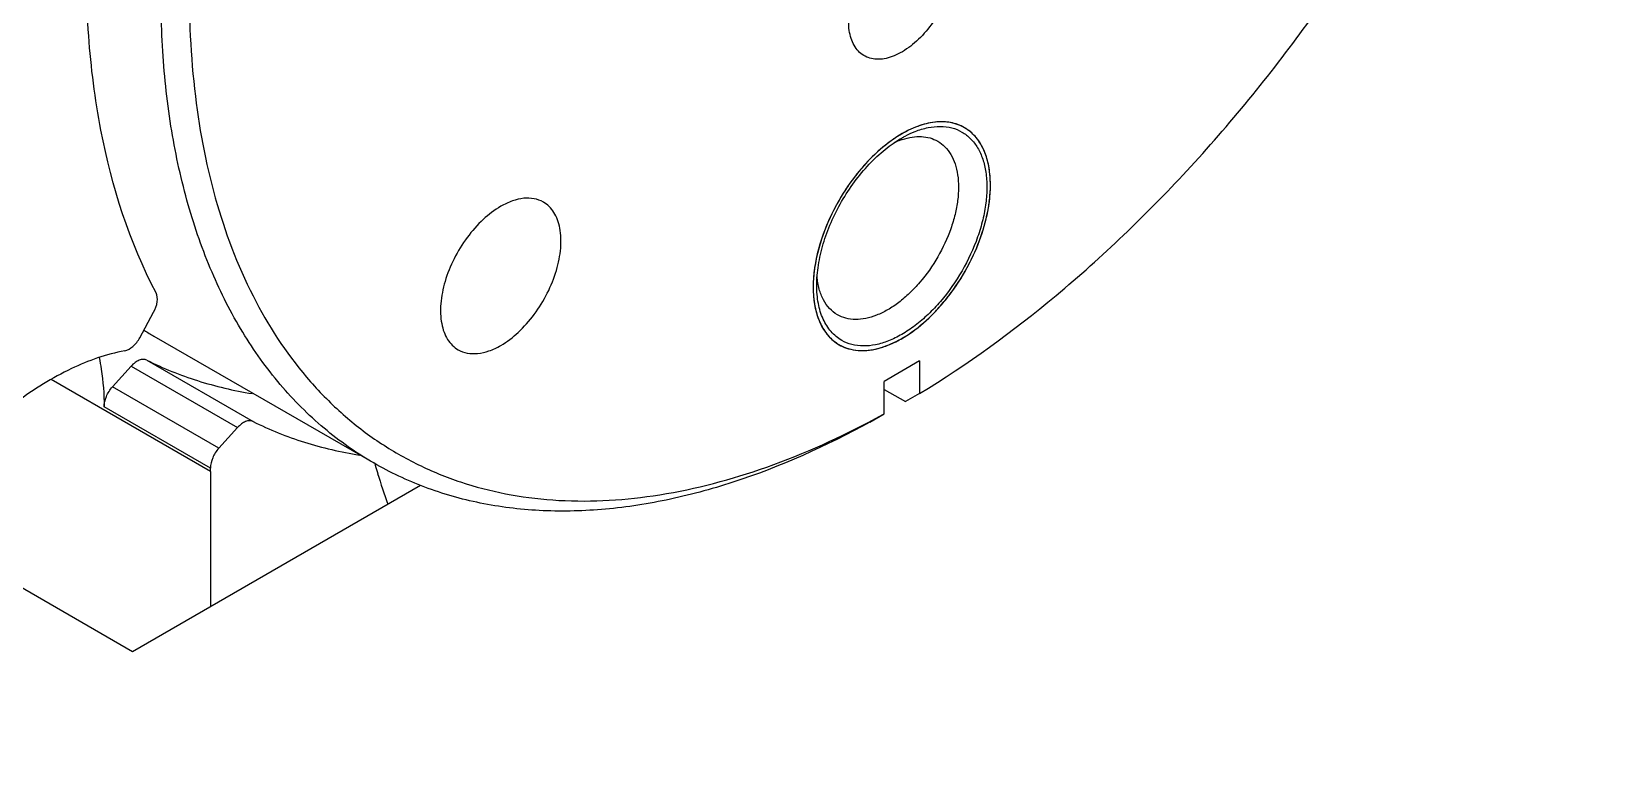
# Model space of a CAD drawing. Header units: millimetres. Extents: x 7 to 417, y 7 to 293.
# Drawn here: x 375.23 to 391.02, y 207.27 to 214.72 of the extents above; entities that cross this region are included whole.
import ezdxf

# ---------------------------------------------------------------- set-up
doc = ezdxf.new("R2010")
doc.units = ezdxf.units.MM
doc.header["$LTSCALE"] = 23.335714
doc.layers.get('0').update_dxf_attribs({"linetype": 'CONTINUOUS'})
doc.layers.add('02___PRT_ALL_AXES', color=7, linetype='CONTINUOUS')
doc.layers.add('7_ALL_FEATURES', color=7, linetype='CONTINUOUS')

msp = doc.modelspace()

# ---------------------------------------------------------------- linework, layer by layer
at = {"color": 7, "linetype": 'Continuous'}
for p, q in [((376.311, 211.661), (376.449, 211.916)), ((376.452, 211.677), (378.644, 210.412)), ((376.224, 211.377), (376.038, 211.171)), ((376.224, 211.377), (377.285, 210.765)), ((376.38, 211.438), (377.44, 210.826)), ((384.088, 211.43), (383.734, 211.225)), ((384.088, 211.43), (384.088, 211.105)), ((377.017, 210.327), (375.428, 211.244)), ((383.734, 210.901), (383.734, 211.225)), ((377.099, 210.559), (376.038, 211.171)), ((383.734, 211.146), (383.946, 211.024)), ((384.088, 211.105), (383.946, 211.024)), ((377.016, 210.361), (375.956, 210.973)), ((383.593, 210.82), (383.734, 210.901)), ((377.285, 210.765), (377.099, 210.559)), ((377.017, 210.327), (377.017, 208.98)), ((378.655, 210.406), (378.66, 210.389)), ((378.655, 210.406), (378.66, 210.389)), ((376.239, 208.531), (379.111, 210.189)), ((375.037, 209.225), (376.239, 208.531))]:
    msp.add_line(p, q, dxfattribs=at)
for centre, radius, start, end in [((378.162, 214.639), 3.42, 238.1465, 240.001), ((379.433, 218.74), 8.941, 297.6953, 298.7536), ((373.981, 210.327), 3.035, 359.999, 0.63), ((384.954, 212.184), 6.545, 195.92, 196.6565), ((384.542, 212.059), 6.115, 196.6427, 199.675)]:
    msp.add_arc(centre, radius, start, end, dxfattribs=at)
for points, knots in [([(384.088, 211.105), (384.565, 211.395), (385.507, 212.08), (386.8, 213.322), (387.988, 214.779), (389.028, 216.395), (389.883, 218.114), (390.52, 219.873), (390.918, 221.608), (391.017, 222.757), (391.017, 223.31)], [0, 0, 0, 0, 0.115111, 0.238835, 0.368656, 0.501535, 0.634202, 0.7634, 0.886146, 1, 1, 1, 1]), ([(377.167, 217.901), (377.058, 217.457), (376.887, 216.585), (376.78, 215.3), (376.833, 214.101), (376.98, 213.343), (377.083, 212.991)], [0, 0, 0, 0, 0.276229, 0.536198, 0.777735, 1, 1, 1, 1]), ([(378.644, 210.412), (378.47, 210.512), (378.134, 210.748), (377.694, 211.19), (377.318, 211.717), (377.012, 212.321), (376.776, 212.997), (376.614, 213.737), (376.526, 214.534), (376.518, 215.084), (376.525, 215.365)], [0, 0, 0, 0, 0.107106, 0.216391, 0.32982, 0.448994, 0.575076, 0.708787, 0.850441, 1, 1, 1, 1]), ([(384.325, 214.981), (384.291, 214.912), (384.212, 214.783), (384.067, 214.62), (383.93, 214.517), (383.817, 214.465), (383.738, 214.443), (383.662, 214.437), (383.592, 214.448), (383.529, 214.475), (383.456, 214.535), (383.407, 214.626), (383.384, 214.73), (383.381, 214.788), (383.381, 214.818)], [0, 0, 0, 0, 0.162124, 0.317783, 0.458189, 0.521012, 0.578582, 0.631361, 0.680451, 0.727605, 0.77497, 0.877617, 0.936221, 1, 1, 1, 1]), ([(377.083, 212.991), (377.18, 212.656), (377.425, 212.027), (377.888, 211.336), (378.331, 210.89), (378.693, 210.611), (379.087, 210.385), (379.51, 210.212), (379.96, 210.095), (380.603, 210.011), (381.466, 210.055), (382.535, 210.328), (383.236, 210.638), (383.589, 210.823)], [0, 0, 0, 0, 0.129666, 0.249329, 0.306632, 0.362953, 0.418945, 0.475283, 0.532621, 0.591555, 0.715988, 0.851696, 1, 1, 1, 1]), ([(376.449, 211.916), (376.467, 211.948), (376.491, 212.012), (376.487, 212.083), (376.473, 212.109)], [0, 0, 0, 0, 0.559706, 1, 1, 1, 1]), ([(376.161, 211.531), (375.977, 211.497), (375.596, 211.362), (375.056, 211.023), (374.538, 210.554), (374.068, 209.979), (373.671, 209.33), (373.368, 208.641), (373.177, 207.949), (373.127, 207.487), (373.127, 207.265)], [0, 0, 0, 0, 0.100825, 0.215306, 0.341664, 0.47624, 0.614325, 0.750804, 0.880732, 1, 1, 1, 1]), ([(376.161, 211.531), (376.191, 211.537), (376.251, 211.574), (376.293, 211.629), (376.311, 211.661)], [0, 0, 0, 0, 0.449751, 1, 1, 1, 1]), ([(375.905, 211.464), (375.913, 211.425), (375.942, 211.263), (375.954, 211.098), (375.956, 210.973)], [0, 0, 0, 0, 0.240288, 1, 1, 1, 1]), ([(376.38, 211.438), (376.369, 211.444), (376.343, 211.448), (376.303, 211.438), (376.261, 211.414), (376.236, 211.391), (376.224, 211.377)], [0, 0, 0, 0, 0.197583, 0.42606, 0.695388, 1, 1, 1, 1]), ([(376.38, 211.438), (376.543, 211.357), (376.887, 211.219), (377.248, 211.134), (377.432, 211.104)], [0, 0, 0, 0, 0.49446, 1, 1, 1, 1]), ([(375.956, 210.973), (375.955, 211.008), (375.974, 211.08), (376.013, 211.143), (376.038, 211.171)], [0, 0, 0, 0, 0.478764, 1, 1, 1, 1]), ([(377.44, 210.826), (377.43, 210.831), (377.404, 210.836), (377.363, 210.826), (377.322, 210.802), (377.297, 210.778), (377.285, 210.765)], [0, 0, 0, 0, 0.197583, 0.42606, 0.695388, 1, 1, 1, 1]), ([(377.44, 210.826), (377.605, 210.744), (377.952, 210.605), (378.316, 210.52), (378.502, 210.49)], [0, 0, 0, 0, 0.4945, 1, 1, 1, 1]), ([(383.593, 210.82), (383.156, 210.58), (382.488, 210.279), (381.575, 210.032), (380.926, 209.935), (380.303, 209.923), (379.709, 209.996), (379.152, 210.155), (378.807, 210.318), (378.644, 210.412)], [0, 0, 0, 0, 0.287885, 0.420758, 0.546598, 0.666152, 0.780538, 0.891233, 1, 1, 1, 1]), ([(377.099, 210.559), (377.073, 210.531), (377.034, 210.468), (377.016, 210.395), (377.016, 210.361)], [0, 0, 0, 0, 0.521236, 1, 1, 1, 1])]:
    msp.add_open_spline(points, degree=3, knots=knots, dxfattribs=at)
at = {"layer": '02___PRT_ALL_AXES', "color": 7, "linetype": 'Continuous'}
for centre, radius, start, end in [((384.325, 213.392), 0.422, 49.8925, 59.9693), ((384.537, 212.613), 1.25, 121.0456, 122.9105), ((383.633, 213.185), 1.161, 359.9995, 0.4713), ((383.623, 213.185), 1.172, 359.8549, 359.9999), ((383.275, 213.211), 1.521, 350.3539, 352.771), ((383.357, 213.2), 1.438, 352.786, 354.1153), ((383.405, 213.195), 1.39, 354.1169, 355.1366), ((383.497, 211.958), 0.423, 240.039, 250.7741)]:
    msp.add_arc(centre, radius, start, end, dxfattribs=at)
for points, knots in [([(384.536, 213.757), (384.493, 213.782), (384.396, 213.817), (384.233, 213.819), (384.061, 213.774), (383.949, 213.718), (383.892, 213.684)], [0, 0, 0, 0, 0.216613, 0.449312, 0.709011, 1, 1, 1, 1]), ([(383.757, 213.591), (383.65, 213.507), (383.452, 213.305), (383.222, 212.948), (383.069, 212.562), (383.027, 212.292), (383.027, 212.164)], [0, 0, 0, 0, 0.247234, 0.509929, 0.767309, 1, 1, 1, 1]), ([(383.858, 213.663), (383.849, 213.657), (383.815, 213.634), (383.781, 213.61), (383.757, 213.591)], [0, 0, 0, 0, 0.245293, 1, 1, 1, 1]), ([(384.795, 213.195), (384.794, 213.249), (384.786, 213.353), (384.749, 213.499), (384.687, 213.622), (384.628, 213.688), (384.596, 213.715)], [0, 0, 0, 0, 0.285331, 0.544881, 0.780939, 1, 1, 1, 1]), ([(384.79, 213.078), (384.791, 213.086), (384.793, 213.121), (384.795, 213.156), (384.795, 213.182)], [0, 0, 0, 0, 0.254621, 1, 1, 1, 1]), ([(379.911, 212.973), (379.848, 212.936), (379.726, 212.842), (379.569, 212.664), (379.441, 212.455), (379.35, 212.231), (379.306, 212.011), (379.31, 211.838), (379.342, 211.719), (379.377, 211.645), (379.425, 211.585), (379.465, 211.554), (379.486, 211.542)], [0, 0, 0, 0, 0.128689, 0.270271, 0.417429, 0.561776, 0.695447, 0.812711, 0.864677, 0.91251, 0.95714, 1, 1, 1, 1]), ([(380.336, 213.015), (380.308, 213.031), (380.243, 213.054), (380.136, 213.057), (380.022, 213.029), (379.948, 212.994), (379.911, 212.973)], [0, 0, 0, 0, 0.217783, 0.450926, 0.710256, 1, 1, 1, 1]), ([(379.911, 211.584), (379.974, 211.621), (380.096, 211.715), (380.252, 211.893), (380.381, 212.102), (380.471, 212.326), (380.516, 212.546), (380.512, 212.719), (380.48, 212.838), (380.444, 212.912), (380.397, 212.972), (380.357, 213.002), (380.336, 213.015)], [0, 0, 0, 0, 0.128689, 0.270271, 0.417429, 0.561776, 0.695447, 0.812711, 0.864677, 0.91251, 0.95714, 1, 1, 1, 1]), ([(383.358, 211.559), (383.387, 211.549), (383.451, 211.534), (383.551, 211.532), (383.657, 211.548), (383.808, 211.595), (384.001, 211.7), (384.177, 211.849), (384.311, 211.993), (384.441, 212.156), (384.58, 212.378), (384.705, 212.661), (384.758, 212.859), (384.774, 212.956)], [0, 0, 0, 0, 0.04318, 0.088649, 0.137271, 0.189563, 0.30555, 0.435651, 0.504878, 0.575997, 0.720847, 0.864165, 1, 1, 1, 1]), ([(383.027, 212.164), (383.027, 212.101), (383.037, 211.981), (383.085, 211.815), (383.167, 211.681), (383.245, 211.616), (383.286, 211.592)], [0, 0, 0, 0, 0.289772, 0.549064, 0.782223, 1, 1, 1, 1]), ([(379.486, 211.542), (379.514, 211.526), (379.578, 211.503), (379.685, 211.5), (379.799, 211.528), (379.874, 211.563), (379.911, 211.584)], [0, 0, 0, 0, 0.217783, 0.450926, 0.710256, 1, 1, 1, 1])]:
    msp.add_open_spline(points, degree=3, knots=knots, dxfattribs=at)
at = {"layer": '7_ALL_FEATURES', "color": 7, "linetype": 'Continuous'}
for centre, radius, start, end in [((384.326, 213.393), 0.42, 60.0124, 70.8094), ((384.166, 212.903), 0.778, 111.5737, 114.9955), ((384.139, 212.971), 0.705, 108.4083, 111.5378), ((384.457, 212.15), 1.431, 172.7525, 174.1167), ((384.547, 212.138), 1.522, 170.3444, 172.7344), ((384.32, 212.162), 1.293, 175.1199, 179.5494), ((384.212, 212.164), 1.185, 179.6283, 179.8546), ((384.206, 212.164), 1.179, 179.8547, 180.0049), ((384.195, 212.164), 1.168, 180.0045, 180.4674), ((384.412, 212.155), 1.385, 174.1184, 175.1418), ((383.497, 211.957), 0.421, 229.8822, 239.9681)]:
    msp.add_arc(centre, radius, start, end, dxfattribs=at)
for points, knots in [([(376.473, 212.109), (376.208, 212.614), (375.934, 213.476), (375.782, 214.693), (375.774, 215.349), (375.785, 215.686)], [0, 0, 0, 0, 0.465933, 0.724441, 1, 1, 1, 1]), ([(384.464, 213.79), (384.434, 213.8), (384.371, 213.815), (384.27, 213.818), (384.165, 213.802), (384.013, 213.755), (383.821, 213.649), (383.605, 213.467), (383.408, 213.236), (383.242, 212.971), (383.117, 212.688), (383.064, 212.491), (383.047, 212.393)], [0, 0, 0, 0, 0.043184, 0.088659, 0.137284, 0.189582, 0.305579, 0.435693, 0.575945, 0.72081, 0.864141, 1, 1, 1, 1]), ([(384.044, 213.719), (384.085, 213.736), (384.168, 213.761), (384.293, 213.775), (384.409, 213.761), (384.479, 213.732), (384.51, 213.714)], [0, 0, 0, 0, 0.28004, 0.536159, 0.773382, 1, 1, 1, 1]), ([(384.784, 213.019), (384.794, 213.1), (384.799, 213.22), (384.78, 213.372), (384.754, 213.474), (384.717, 213.565), (384.668, 213.644), (384.607, 213.709), (384.56, 213.743), (384.536, 213.757)], [0, 0, 0, 0, 0.297149, 0.432866, 0.559781, 0.678441, 0.790034, 0.89641, 1, 1, 1, 1]), ([(383.062, 212.185), (383.062, 212.252), (383.075, 212.391), (383.124, 212.602), (383.202, 212.815), (383.307, 213.023), (383.435, 213.218), (383.58, 213.393), (383.738, 213.541), (383.853, 213.621), (383.911, 213.654)], [0, 0, 0, 0, 0.114155, 0.237326, 0.366976, 0.5, 0.633025, 0.762674, 0.885847, 1, 1, 1, 1]), ([(384.269, 213.622), (384.296, 213.607), (384.345, 213.568), (384.404, 213.49), (384.446, 213.395), (384.471, 213.284), (384.479, 213.161), (384.47, 213.029), (384.444, 212.889), (384.386, 212.697), (384.277, 212.463), (384.129, 212.252), (383.991, 212.106), (383.884, 212.013), (383.774, 211.939), (383.697, 211.901), (383.659, 211.886)], [0, 0, 0, 0, 0.04306, 0.088129, 0.136791, 0.190005, 0.248114, 0.31096, 0.378003, 0.448418, 0.595003, 0.741588, 0.812003, 0.879045, 0.941891, 1, 1, 1, 1]), ([(384.51, 213.714), (384.542, 213.696), (384.602, 213.65), (384.672, 213.556), (384.723, 213.442), (384.753, 213.309), (384.763, 213.161), (384.752, 213.002), (384.72, 212.835), (384.651, 212.604), (384.521, 212.323), (384.343, 212.069), (384.177, 211.894), (384.048, 211.783), (383.916, 211.694), (383.824, 211.648), (383.778, 211.63)], [0, 0, 0, 0, 0.043059, 0.088117, 0.136764, 0.189961, 0.248055, 0.310891, 0.377927, 0.448341, 0.594938, 0.741545, 0.811972, 0.879027, 0.941883, 1, 1, 1, 1]), ([(383.911, 213.654), (383.922, 213.661), (383.965, 213.685), (384.01, 213.706), (384.044, 213.719)], [0, 0, 0, 0, 0.258008, 1, 1, 1, 1]), ([(383.916, 213.64), (383.948, 213.65), (384.011, 213.666), (384.105, 213.672), (384.192, 213.658), (384.245, 213.636), (384.269, 213.622)], [0, 0, 0, 0, 0.276652, 0.5318, 0.770445, 1, 1, 1, 1]), ([(383.286, 211.592), (383.315, 211.576), (383.377, 211.549), (383.481, 211.531), (383.592, 211.535), (383.709, 211.561), (383.828, 211.608), (383.995, 211.699), (384.197, 211.861), (384.411, 212.107), (384.59, 212.394), (384.72, 212.701), (384.771, 212.914), (384.784, 213.019)], [0, 0, 0, 0, 0.042817, 0.087183, 0.134388, 0.185318, 0.240429, 0.299804, 0.430045, 0.571955, 0.719062, 0.864067, 1, 1, 1, 1]), ([(383.027, 212.155), (383.027, 212.1), (383.036, 211.996), (383.073, 211.851), (383.135, 211.728), (383.193, 211.662), (383.225, 211.635)], [0, 0, 0, 0, 0.285359, 0.544839, 0.780942, 1, 1, 1, 1]), ([(383.311, 211.635), (383.292, 211.646), (383.254, 211.673), (383.186, 211.74), (383.118, 211.849), (383.072, 212.008), (383.062, 212.124), (383.062, 212.185)], [0, 0, 0, 0, 0.108172, 0.21837, 0.451345, 0.710388, 1, 1, 1, 1]), ([(383.269, 211.89), (383.24, 211.907), (383.186, 211.951), (383.124, 212.04), (383.082, 212.15), (383.069, 212.231), (383.065, 212.273)], [0, 0, 0, 0, 0.223061, 0.458574, 0.715888, 1, 1, 1, 1]), ([(383.659, 211.886), (383.624, 211.872), (383.555, 211.851), (383.451, 211.84), (383.354, 211.851), (383.296, 211.875), (383.269, 211.89)], [0, 0, 0, 0, 0.280062, 0.536175, 0.773375, 1, 1, 1, 1]), ([(383.778, 211.63), (383.736, 211.614), (383.653, 211.588), (383.529, 211.575), (383.413, 211.589), (383.343, 211.617), (383.311, 211.635)], [0, 0, 0, 0, 0.28004, 0.536159, 0.773382, 1, 1, 1, 1])]:
    msp.add_open_spline(points, degree=3, knots=knots, dxfattribs=at)

doc.saveas('drawing.dxf')
